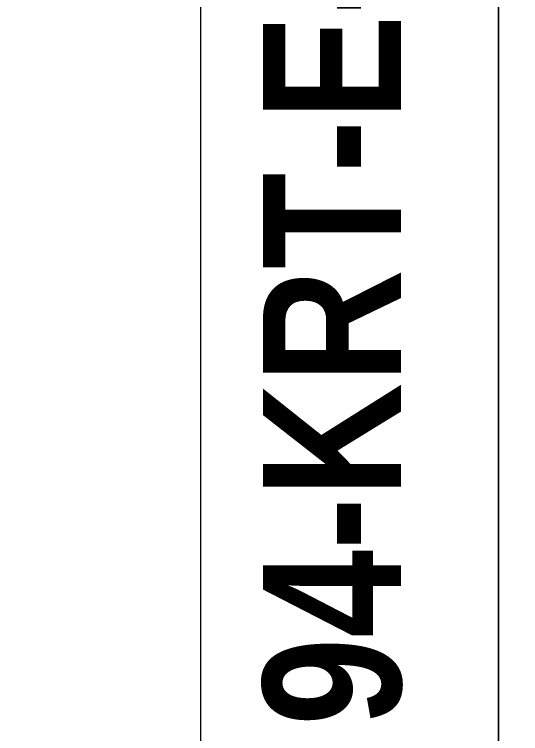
# Model space of a CAD drawing. Header units: metres. Extents: x -19121 to 152404, y -12107 to 29421.
# Drawn here: x 14650 to 18319, y 271 to 5484 of the extents above; entities that cross this region are included whole.
import ezdxf

# ---------------------------------------------------------------- set-up
doc = ezdxf.new("R2010")
doc.units = ezdxf.units.M
doc.header["$LTSCALE"] = 50
doc.header["$MEASUREMENT"] = 0
doc.layers.add('40A', color=9, linetype='Continuous', lineweight=5)
doc.styles.add('MuuM_TEXT-BOLD', font='ARIALNB.TTF')

msp = doc.modelspace()

# ---------------------------------------------------------------- linework, layer by layer
at = {"layer": '40A'}
for points in [[(18159.3, -4218.6), (-9840.7, -4218.6), (-9840.7, 12601.4), (18159.3, 12601.4)], [(18159.3, -4218.6), (-9840.7, -4218.6), (-9840.7, 12601.4), (18159.3, 12601.4)], [(46159.3, -4218.6), (18159.3, -4218.6), (18159.3, 12601.4), (46159.3, 12601.4)], [(46159.3, -4218.6), (18159.3, -4218.6), (18159.3, 12601.4), (46159.3, 12601.4)], [(-9520.7, 12281.4), (15999.5, 12281.4), (15999.5, -3898.6), (-9520.7, -3898.6)], [(-9520.7, 12281.4), (15999.5, 12281.4), (15999.5, -3898.6), (-9520.7, -3898.6)]]:
    msp.add_lwpolyline(points, close=True, dxfattribs=at)

# ---------------------------------------------------------------- texts
at = {"layer": '40A', "style": 'MuuM_TEXT-BOLD'}
msp.add_text('94-KRT-E-E-1205', height=1000, rotation=90, dxfattribs=at).set_placement((17451.7, 328.1))

doc.saveas('drawing.dxf')
